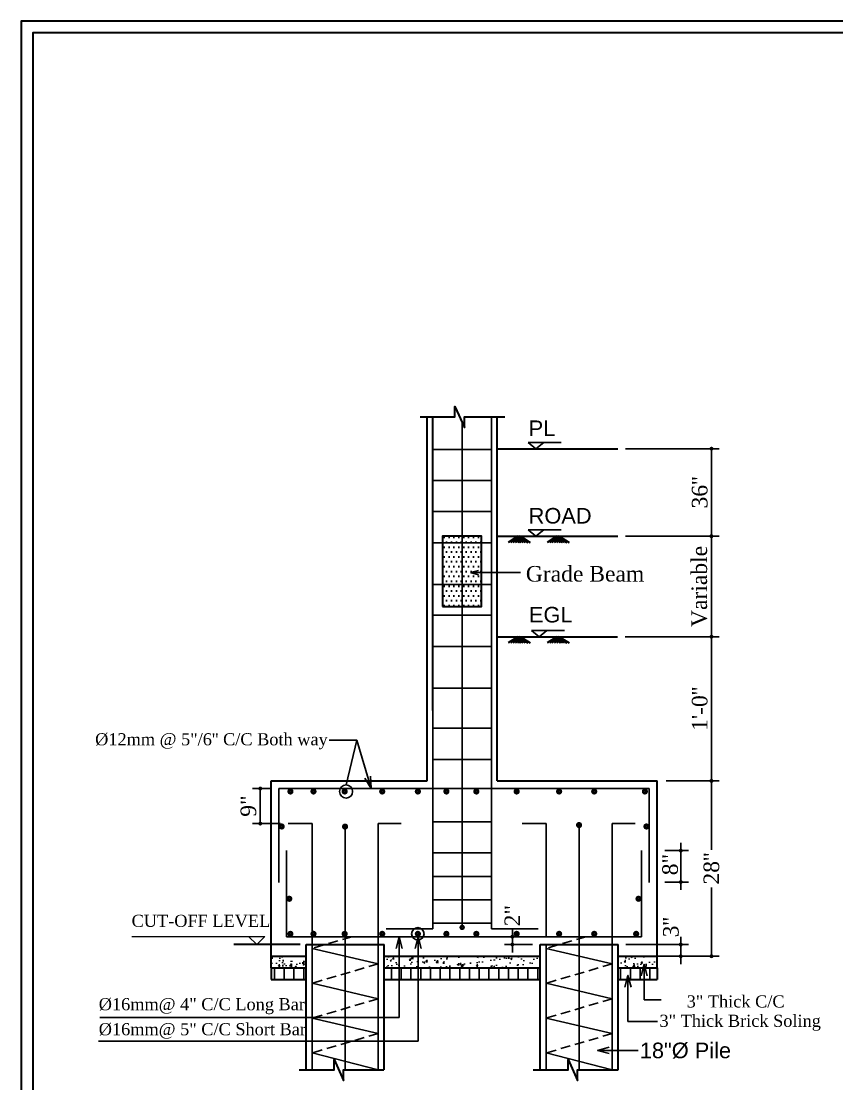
# Model space of a CAD drawing. Header units: inches. Extents: x -159432 to -126829, y -44881 to -40109.
# Drawn here: x -144878.8 to -144669.7, y -42433.2 to -42160.7 of the extents above; entities that cross this region are included whole.
import ezdxf

# ---------------------------------------------------------------- set-up
doc = ezdxf.new("R2010")
doc.units = ezdxf.units.IN
doc.header["$LTSCALE"] = 10
doc.header["$MEASUREMENT"] = 0
doc.header["$PDMODE"] = 34
doc.linetypes.add('CENTER', pattern=[2, 1.25, -0.25, 0.25, -0.25])
doc.linetypes.add('HIDDEN', pattern=[0.375, 0.25, -0.125])
doc.layers.get('0').update_dxf_attribs({"color": 140, "lineweight": 25})
doc.layers.get('Defpoints').update_dxf_attribs({"lineweight": 25})
for name, color, linetype, lineweight in [('DIM', 6, 'Continuous', 25), ('GRID', 8, 'CENTER', 15), ('H', 8, 'Continuous', 15), ('hatch', 141, 'Continuous', 30), ('line', 134, 'Continuous', 30), ('pile', 130, 'CENTER', 30), ('rod', 167, 'Continuous', 30), ('TEXT', 6, 'Continuous', 25)]:
    doc.layers.add(name, color=color, linetype=linetype, lineweight=lineweight)
doc.layers.add('Reinf', color=212, linetype='Continuous')
doc.styles.add('RS6', font='times.ttf')
doc.styles.add('Structural Text', font='times.ttf')
doc.styles.add('style1', font='micross.ttf', dxfattribs={"height": 18})
doc.styles.add('SWISS', font='times.ttf')
doc.dimstyles.new('3_16', dxfattribs={"dimscale": 0.75, "dimtxt": 9, "dimasz": 5, "dimexe": 0.18, "dimexo": 0.0625, "dimgap": 0.125, "dimtad": 0, "dimdec": 4, "dimzin": 3, "dimdsep": 46, "dimlunit": 4, "dimtxsty": 'RS6', "dimblk": 'D', "dimcen": 3, "dimse1": 1, "dimse2": 1, "dimclrt": 7, "dimadec": 0, "dimazin": 0, "dimtfac": 1, "dimtdec": 4, "dimtix": 1, "dimtmove": 0, "dimatfit": 3, "dimldrblk": 'OPEN90', "dimfxl": 1, "dimtvp": 0.75, "dimtolj": 1, "dimtzin": 0, "dimarcsym": 0})
doc.dimstyles.new('PILE', dxfattribs={"dimtxt": 7, "dimasz": 2, "dimexe": 2, "dimexo": 2, "dimgap": 1, "dimtad": 1, "dimdec": 0, "dimzin": 3, "dimdsep": 46, "dimlunit": 4, "dimtxsty": 'SWISS', "dimblk": 'DOT', "dimcen": 0, "dimdle": 2, "dimclrd": 256, "dimclre": 256, "dimclrt": 256, "dimazin": 1, "dimtfac": 1, "dimtdec": 0, "dimtix": 1, "dimtmove": 2, "dimatfit": 3, "dimldrblk": 'OPEN30', "dimfxl": 2, "dimfrac": 2, "dimtolj": 1, "dimtzin": 0, "dimlwd": -1, "dimlwe": -1, "dimarcsym": 1})
pattern_1 = [(90, (-254118.9217, -47991.2147), (-2.5, 2e-16), [])]

# ---------------------------------------------------------------- blocks, each defined once
blk = doc.blocks.new('_Dot')
at = {"color": 0, "linetype": 'ByBlock', "lineweight": -2}
blk.add_line((-0.5, 0), (-1, 0), dxfattribs=at)
at = {"color": 0, "linetype": 'ByBlock', "const_width": 0.5}
blk.add_lwpolyline([(-0.25, 0, 1), (0.25, 0, 1)], format="xyb", close=True, dxfattribs=at)
blk = doc.blocks.new('*D147')
at = {"layer": 'Defpoints', "color": 0, "ltscale": 10}
for p in [(-144715.47, -42355.5), (-144701.86, -42355.5), (-144715.79, -42400.46)]:
    blk.add_point(p, dxfattribs=at)
at = {"layer": 'DIM', "ltscale": 10}
for p, q in [((-144713.47, -42355.5), (-144699.86, -42355.5)), ((-144701.86, -42356.5), (-144701.86, -42373.15)), ((-144701.86, -42399.46), (-144701.86, -42382.81)), ((-144713.79, -42400.46), (-144699.86, -42400.46))]:
    blk.add_line(p, q, dxfattribs=at)
for p, rotation in [((-144701.86, -42355.5), 90), ((-144701.86, -42400.46), 270)]:
    blk.add_blockref('_Dot', p, dxfattribs=dict(at, rotation=rotation))
at = {"layer": 'DIM', "ltscale": 10, "insert": (-144701.86, -42377.98), "char_height": 4, "attachment_point": 5, "rotation": 90, "style": 'SWISS'}
blk.add_mtext("\\A1;28''", dxfattribs=at)
blk = doc.blocks.new('_Open30')
at = {"color": 0, "linetype": 'ByBlock', "lineweight": -2}
for p, q in [((-1, 0.27), (0, 0)), ((0, 0), (-1, -0.27)), ((0, 0), (-1, 0))]:
    blk.add_line(p, q, dxfattribs=at)
blk = doc.blocks.new('*D149')
at = {"layer": 'Defpoints', "color": 0, "ltscale": 10}
for p in [(-144725.82, -42397.46), (-144709.73, -42397.46), (-144723.74, -42400.46)]:
    blk.add_point(p, dxfattribs=at)
at = {"layer": 'DIM', "ltscale": 10}
for p, q in [((-144709.73, -42396.46), (-144709.73, -42395.46)), ((-144723.82, -42397.46), (-144707.73, -42397.46)), ((-144709.73, -42400.46), (-144709.73, -42397.46)), ((-144721.74, -42400.46), (-144707.73, -42400.46)), ((-144709.73, -42401.46), (-144709.73, -42402.46))]:
    blk.add_line(p, q, dxfattribs=at)
for p, rotation in [((-144709.73, -42397.46), 270), ((-144709.73, -42400.46), 90)]:
    blk.add_blockref('_Dot', p, dxfattribs=dict(at, rotation=rotation))
at = {"layer": 'DIM', "ltscale": 10, "insert": (-144712.25, -42393.02), "char_height": 4, "attachment_point": 5, "rotation": 90, "style": 'SWISS'}
blk.add_mtext("\\A1;3''", dxfattribs=at)
blk = doc.blocks.new('*D150')
at = {"layer": 'Defpoints', "color": 0, "ltscale": 10}
for p in [(-144715.79, -42373.38), (-144715.79, -42381.44), (-144709.73, -42381.44)]:
    blk.add_point(p, dxfattribs=at)
at = {"layer": 'DIM', "ltscale": 10}
for p, q in [((-144713.79, -42373.38), (-144707.73, -42373.38)), ((-144709.73, -42372.38), (-144709.73, -42371.38)), ((-144709.73, -42373.38), (-144709.73, -42381.44)), ((-144713.79, -42381.44), (-144707.73, -42381.44)), ((-144709.73, -42382.44), (-144709.73, -42383.44))]:
    blk.add_line(p, q, dxfattribs=at)
for p, rotation in [((-144709.73, -42373.38), 270), ((-144709.73, -42381.44), 90)]:
    blk.add_blockref('_Dot', p, dxfattribs=dict(at, rotation=rotation))
at = {"layer": 'DIM', "ltscale": 10, "insert": (-144712.45, -42376.96), "char_height": 4, "attachment_point": 5, "rotation": 90, "style": 'SWISS'}
blk.add_mtext('\\A1;8"', dxfattribs=at)
blk = doc.blocks.new('D')
at = {"layer": 'DIM'}
for q in [(0, 1.125), (-1.125, 0), (1.125, 0), (0, -1.125)]:
    blk.add_line((0, 0), q, dxfattribs=at)
at = {"layer": 'DIM', "color": 6, "const_width": 0.375}
blk.add_lwpolyline([(-0.1875, 0, 1), (0.1875, 0, 1)], format="xyb", close=True, dxfattribs=at)
blk = doc.blocks.new('*D151')
at = {"layer": 'Defpoints', "color": 0, "ltscale": 10}
for p in [(-144812.79, -42357.47), (-144817.55, -42366.45), (-144810.39, -42366.45)]:
    blk.add_point(p, dxfattribs=at)
at = {"layer": 'DIM', "ltscale": 10}
for p, q in [((-144814.79, -42357.47), (-144819.55, -42357.47)), ((-144817.55, -42358.47), (-144817.55, -42365.45)), ((-144812.39, -42366.45), (-144819.55, -42366.45))]:
    blk.add_line(p, q, dxfattribs=at)
for p, rotation in [((-144817.55, -42357.47), 90), ((-144817.55, -42366.45), 270)]:
    blk.add_blockref('_Dot', p, dxfattribs=dict(at, rotation=rotation))
at = {"layer": 'DIM', "ltscale": 10, "insert": (-144820.59, -42361.96), "char_height": 4, "attachment_point": 5, "rotation": 90, "style": 'SWISS'}
blk.add_mtext('\\A1;9"', dxfattribs=at)
blk = doc.blocks.new('*D136')
at = {"layer": 'Defpoints', "color": 0, "ltscale": 10}
for p in [(-144715.47, -42292.76), (-144716.32, -42318.54), (-144701.86, -42318.54)]:
    blk.add_point(p, dxfattribs=at)
at = {"layer": 'DIM', "ltscale": 10}
for p, q in [((-144713.47, -42292.76), (-144699.86, -42292.76)), ((-144701.86, -42293.76), (-144701.86, -42317.54)), ((-144714.32, -42318.54), (-144699.86, -42318.54))]:
    blk.add_line(p, q, dxfattribs=at)
for p, rotation in [((-144701.86, -42292.76), 90), ((-144701.86, -42318.54), 270)]:
    blk.add_blockref('_Dot', p, dxfattribs=dict(at, rotation=rotation))
at = {"layer": 'DIM', "ltscale": 10, "insert": (-144704.96, -42305.65), "char_height": 4, "attachment_point": 5, "rotation": 90, "style": 'SWISS'}
blk.add_mtext('\\A1;Variable', dxfattribs=at)

msp = doc.modelspace()

# ---------------------------------------------------------------- hatches: boundary and pattern name
at = {"layer": 'DIM'}
h = msp.add_hatch(dxfattribs=at)
h.set_pattern_fill('LINE', color=256, scale=20, angle=90, style=0)
h.set_pattern_definition(pattern_1)
h.paths.add_polyline_path([(-144805.78962, -42403.45929), (-144814.78962, -42403.45929), (-144814.78962, -42406.45929), (-144805.78962, -42406.45929)])
h = msp.add_hatch(dxfattribs=at)
h.set_pattern_fill('LINE', color=256, scale=20, angle=90, style=0)
h.set_pattern_definition(pattern_1)
h.paths.add_polyline_path([(-144745.78962, -42403.45929), (-144785.78962, -42403.45929), (-144785.78962, -42406.45929), (-144745.78962, -42406.45929)])
h = msp.add_hatch(dxfattribs=at)
h.set_pattern_fill('LINE', color=256, scale=20, angle=90, style=0)
h.set_pattern_definition([(90, (-35412.6575, -47991.2147), (2.5, 2e-16), [])])
h.paths.add_polyline_path([(-144725.78962, -42403.45929), (-144716.78962, -42403.45929), (-144716.78962, -42406.45929), (-144725.78962, -42406.45929)])
at = {"layer": 'H'}
h = msp.add_hatch(dxfattribs=at)
h.set_pattern_fill('AR-CONC', color=256, scale=0.6, style=0)
h.set_pattern_definition([(50, (4763.229, -15672.87), (4.303561096, -0.37651281), [0.45, -4.95]), (355, (4763.229, -15672.87), (-0.832508, 4.5131528), [0.36, -3.96]), (100.4514, (4763.5875, -15672.9012), (3.47105629, 4.13663725), [0.38244114, -4.20685267]), (46.1842, (4763.229, -15671.67), (6.4034463, -0.99311409), [0.675, -7.425]), (96.6356, (4763.7625, -15671.7526), (5.60797623, 5.84470723), [0.57366173, -6.310278]), (351.1842, (4763.229, -15671.67), (5.60797167, 5.8447116), [0.54, -5.94]), (21, (4763.829, -15671.97), (3.58144231, -2.41571334), [0.45, -4.95]), (326, (4763.829, -15671.97), (1.45989199, 4.35090027), [0.36, -3.96]), (71.4514, (4764.1273, -15672.171), (5.04133577, 1.93518298), [0.38244114, -4.20685267]), (37.5, (4763.2289, -15672.8699), (0.072959132, 1.997363123), [0, -3.912, 0, -4.02, 0, -3.975]), (7.5, (4763.2289, -15672.8699), (1.578417225, 2.36647027), [0, -2.292, 0, -3.822, 0, -1.515]), (327.5, (4761.8909, -15672.8699), (3.202934617, -0.13532923), [0, -1.5, 0, -4.68, 0, -6.21]), (317.5, (4761.2909, -15672.8699), (3.499117016, 0.600629894), [0, -1.95, 0, -3.108, 0, -4.41])])
h.paths.add_polyline_path([(-144785.78962, -42400.45929), (-144785.78962, -42403.45929), (-144745.78962, -42403.45929), (-144745.78962, -42400.45929)])
h.paths.add_polyline_path([(-144805.78962, -42403.45929), (-144805.78962, -42400.45929), (-144814.78962, -42400.45929), (-144814.78962, -42403.45929)])
h.paths.add_polyline_path([(-144725.81894, -42400.45929), (-144725.81894, -42403.46559), (-144715.78962, -42403.46559), (-144715.78962, -42400.45929)])
at = {"layer": 'hatch'}
h = msp.add_hatch(dxfattribs=at)
h.set_pattern_fill('AR-CONC', color=256, style=0)
h.set_pattern_definition([(50, (-188850.504, -28223.462), (7.1726018, -0.62752135), [0.75, -8.25]), (355, (-188850.504, -28223.462), (-1.3875133, 7.5219213), [0.6, -6.6]), (100.4514, (-188849.906, -28223.5144), (5.7850938, 6.8943954), [0.6374019, -7.0114211]), (46.1842, (-188850.504, -28221.462), (10.6724105, -1.6551901), [1.125, -12.375]), (96.6356, (-188849.615, -28221.6), (9.346627, 9.7411787), [0.956103, -10.51713]), (351.1842, (-188850.504, -28221.462), (9.3466195, 9.741186), [0.9, -9.9]), (21, (-188849.504, -28221.962), (5.9690705, -4.0261889), [0.75, -8.25]), (326, (-188849.504, -28221.962), (2.4331533, 7.2515005), [0.6, -6.6]), (71.4514, (-188849.0065, -28222.298), (8.4022263, 3.225305), [0.6374019, -7.0114211]), (37.5, (-188850.504, -28223.4621), (0.12159855, 3.32893854), [0, -6.52, 0, -6.7, 0, -6.625]), (7.5, (-188850.504, -28223.462), (2.63069537, 3.94411712), [0, -3.82, 0, -6.37, 0, -2.525]), (327.5, (-188852.734, -28223.4621), (5.33822436, -0.22554872), [0, -2.5, 0, -7.8, 0, -10.35]), (317.5, (-188853.734, -28223.462), (5.8318617, 1.0010498), [0, -3.25, 0, -5.18, 0, -7.35])])
h.paths.add_polyline_path([(-144805.78962, -42403.45929), (-144805.78962, -42400.45929), (-144814.78962, -42400.45929), (-144814.78962, -42403.45929)])
at = {"layer": 'pile', "ltscale": 10}
h = msp.add_hatch(dxfattribs=at)
h.set_pattern_fill('DOTS', color=256, scale=20, style=0)
h.set_pattern_definition([(0, (-146889.1403, -89015.5349), (0.625, 1.25), [0, -1.25])])
h.paths.add_polyline_path([(-144760.78962, -42310.7556), (-144760.78962, -42309.07511), (-144765.78962, -42309.07511), (-144765.78962, -42310.7556)])
h.paths.add_polyline_path([(-144765.78962, -42310.7556), (-144765.78962, -42309.07511), (-144770.78962, -42309.07511), (-144770.78962, -42310.7556)])
h.paths.add_polyline_path([(-144765.78962, -42309.07511), (-144765.78962, -42301.07511), (-144770.78962, -42301.07511), (-144770.78962, -42309.07511)])
h.paths.add_polyline_path([(-144765.78962, -42309.07511), (-144760.78962, -42309.07511), (-144760.78962, -42301.07511), (-144765.78962, -42301.07511)])
h.paths.add_polyline_path([(-144760.78962, -42301.07511), (-144760.78962, -42293.13545), (-144765.78962, -42293.13545), (-144765.78962, -42301.07511)])
h.paths.add_polyline_path([(-144770.78962, -42301.07511), (-144765.78962, -42301.07511), (-144765.78962, -42293.13545), (-144770.78962, -42293.13545)])
h.paths.add_polyline_path([(-144765.78962, -42293.13545), (-144765.78962, -42292.7556), (-144770.78962, -42292.7556), (-144770.78962, -42293.13545)])
h.paths.add_polyline_path([(-144765.78962, -42292.7556), (-144765.78962, -42293.13545), (-144760.78962, -42293.13545), (-144760.78962, -42292.7556)])

# ---------------------------------------------------------------- linework, layer by layer
at = {"layer": 'DIM'}
for p, q in [((-144748.88045, -42268.70549), (-144746.88045, -42270.32386)), ((-144748.88045, -42268.70549), (-144740.38644, -42268.70549)), ((-144746.88045, -42270.32386), (-144744.88045, -42268.70923)), ((-144748.88045, -42291.13724), (-144746.88045, -42292.7556)), ((-144748.88045, -42291.13724), (-144740.38644, -42291.13724)), ((-144746.88045, -42292.7556), (-144744.88045, -42291.14098)), ((-144748.04807, -42316.91904), (-144746.04807, -42318.53741)), ((-144748.04807, -42316.91904), (-144739.55406, -42316.91904)), ((-144746.04807, -42318.53741), (-144744.04807, -42316.92278)), ((-144795.5563, -42356.54019), (-144792.83063, -42345.04338))]:
    msp.add_line(p, q, dxfattribs=at)
for centre, radius in [((-144795.5563, -42358.21586), 1.67567), ((-144777.14392, -42394.72829), 1.59771)]:
    msp.add_circle(centre, radius, dxfattribs=at)
at = {"layer": 'GRID', "linetype": 'Continuous'}
for p, q in [((-144850.44811, -42395.39804), (-144816.41672, -42395.39804)), ((-144818.47797, -42397.45929), (-144820.53923, -42395.39804)), ((-144818.47797, -42397.45929), (-144816.41672, -42395.39804))]:
    msp.add_line(p, q, dxfattribs=at)
at = {"layer": 'hatch'}
for p, q in [((-144751.47816, -42292.7556), (-144754.0072, -42294.3441)), ((-144750.87421, -42292.7556), (-144753.40326, -42294.3441)), ((-144750.88462, -42293.1284), (-144752.82013, -42294.3441)), ((-144750.58265, -42293.31807), (-144752.21619, -42294.3441)), ((-144750.25986, -42293.52082), (-144751.5706, -42294.3441)), ((-144751.47816, -42292.7556), (-144748.94911, -42294.3441)), ((-144751.10432, -42294.17485), (-144751.37378, -42294.3441)), ((-144749.9683, -42293.70395), (-144750.98749, -42294.3441)), ((-144750.86746, -42292.7556), (-144748.33841, -42294.3441)), ((-144749.72881, -42293.85438), (-144750.5085, -42294.3441)), ((-144749.4789, -42294.01134), (-144750.00869, -42294.3441)), ((-144741.50046, -42292.7556), (-144744.02951, -42294.3441)), ((-144740.89652, -42292.7556), (-144743.42556, -42294.3441)), ((-144740.90693, -42293.1284), (-144742.84244, -42294.3441)), ((-144740.60496, -42293.31807), (-144742.2385, -42294.3441)), ((-144740.28217, -42293.52082), (-144741.59291, -42294.3441)), ((-144741.50046, -42292.7556), (-144738.97142, -42294.3441)), ((-144739.99061, -42293.70395), (-144741.0098, -42294.3441)), ((-144740.88976, -42292.7556), (-144738.36072, -42294.3441)), ((-144739.75112, -42293.85438), (-144740.53081, -42294.3441)), ((-144739.50121, -42294.01134), (-144740.03099, -42294.3441)), ((-144739.24089, -42294.17485), (-144739.51036, -42294.3441)), ((-144751.47816, -42318.53741), (-144754.0072, -42320.12591)), ((-144750.87421, -42318.53741), (-144753.40326, -42320.12591)), ((-144750.88462, -42318.91021), (-144752.82013, -42320.12591)), ((-144750.58265, -42319.09988), (-144752.21619, -42320.12591)), ((-144750.25986, -42319.30262), (-144751.5706, -42320.12591)), ((-144751.47816, -42318.53741), (-144748.94911, -42320.12591)), ((-144749.9683, -42319.48575), (-144750.98749, -42320.12591)), ((-144750.86746, -42318.53741), (-144748.33841, -42320.12591)), ((-144741.50046, -42318.53741), (-144744.02951, -42320.12591)), ((-144740.89652, -42318.53741), (-144743.42556, -42320.12591)), ((-144740.90693, -42318.91021), (-144742.84244, -42320.12591)), ((-144740.60496, -42319.09988), (-144742.2385, -42320.12591)), ((-144740.28217, -42319.30262), (-144741.59291, -42320.12591)), ((-144741.50046, -42318.53741), (-144738.97142, -42320.12591)), ((-144739.99061, -42319.48575), (-144741.0098, -42320.12591)), ((-144740.88976, -42318.53741), (-144738.36072, -42320.12591)), ((-144751.10432, -42319.95665), (-144751.37378, -42320.12591)), ((-144749.72881, -42319.63618), (-144750.5085, -42320.12591)), ((-144749.4789, -42319.79315), (-144750.00869, -42320.12591)), ((-144739.75112, -42319.63618), (-144740.53081, -42320.12591)), ((-144739.50121, -42319.79315), (-144740.03099, -42320.12591)), ((-144739.24089, -42319.95665), (-144739.51036, -42320.12591))]:
    msp.add_line(p, q, dxfattribs=at)
at = {"layer": 'line'}
for p, q in [((-144774.78962, -42355.46559), (-144774.78962, -42262.16009)), ((-144773.28962, -42337.43094), (-144773.28962, -42262.16009)), ((-144756.78962, -42355.4719), (-144756.78962, -42262.16009)), ((-144756.78962, -42270.32386), (-144725.91423, -42270.32386)), ((-144756.78962, -42292.7556), (-144725.91423, -42292.7556)), ((-144756.78962, -42318.53741), (-144755.78962, -42318.53741)), ((-144755.78962, -42318.53741), (-144725.99334, -42318.53741)), ((-144755.78962, -42318.53741), (-144741.05247, -42318.53741)), ((-144814.78962, -42355.46559), (-144774.78962, -42355.46559)), ((-144814.78962, -42403.45929), (-144814.78962, -42355.46559)), ((-144756.78962, -42355.4719), (-144715.78962, -42355.4719)), ((-144755.78962, -42355.4719), (-144715.78962, -42355.4719)), ((-144715.78962, -42403.46559), (-144715.78962, -42355.4719)), ((-144807.31308, -42397.45929), (-144824.36202, -42397.45929)), ((-144805.78962, -42397.45929), (-144785.78962, -42397.45929)), ((-144805.78962, -42429.59717), (-144805.78962, -42397.45929)), ((-144785.78962, -42429.60477), (-144785.78962, -42397.45929)), ((-144745.78962, -42397.46559), (-144725.81894, -42397.4719)), ((-144745.78962, -42429.60348), (-144745.78962, -42397.46559)), ((-144725.81894, -42429.60978), (-144725.81894, -42397.4719)), ((-144814.78962, -42400.45929), (-144805.78962, -42400.45929)), ((-144785.78962, -42400.45929), (-144745.78962, -42400.45929)), ((-144725.81894, -42400.45929), (-144715.78962, -42400.45929)), ((-144814.78962, -42403.45929), (-144805.78962, -42403.45929)), ((-144814.78962, -42403.45929), (-144814.78962, -42406.45929)), ((-144785.78962, -42403.45929), (-144745.78962, -42403.45929)), ((-144725.81894, -42403.46559), (-144715.78962, -42403.46559)), ((-144715.78962, -42403.46559), (-144715.78962, -42406.46559)), ((-144814.78962, -42406.45929), (-144805.78962, -42406.45929)), ((-144785.78962, -42406.45929), (-144745.78962, -42406.45929)), ((-144725.81894, -42406.46559), (-144715.78962, -42406.46559))]:
    msp.add_line(p, q, dxfattribs=at)
at = {"layer": 'line', "linetype": 'CENTER'}
msp.add_line((-144741.05247, -42318.53741), (-144725.99334, -42318.53741), dxfattribs=at)
at = {"layer": 'line'}
for points in [[(-144878.84411, -42613.58871), (-144197.95909, -42613.58871), (-144197.95909, -42160.72592), (-144878.84411, -42160.72592)], [(-144770.78962, -42310.7556), (-144760.78962, -42310.7556), (-144760.78962, -42292.7556), (-144770.78962, -42292.7556)]]:
    msp.add_lwpolyline(points, close=True, dxfattribs=at)
for points in [[(-144241.75774, -42163.70302), (-144875.86702, -42163.70302), (-144875.86702, -42610.61161), (-144241.75774, -42610.61161)], [(-144776.58664, -42262.16009), (-144767.62812, -42262.16009), (-144767.62812, -42259.49178), (-144765.21681, -42264.8662), (-144765.21681, -42262.16009), (-144754.83568, -42262.16009)], [(-144807.58788, -42429.60348), (-144798.62936, -42429.60348), (-144798.62936, -42426.93517), (-144796.21805, -42432.30959), (-144796.21805, -42429.60348), (-144785.83692, -42429.60348)], [(-144747.5699, -42429.60978), (-144738.61138, -42429.60978), (-144738.61138, -42426.94147), (-144736.20007, -42432.3159), (-144736.20007, -42429.60978), (-144725.81894, -42429.60978)]]:
    msp.add_lwpolyline(points, dxfattribs=at)
at = {"layer": 'Reinf'}
for p, q in [((-144773.28962, -42393.45244), (-144773.28962, -42262.16009)), ((-144758.28962, -42393.45244), (-144758.28962, -42262.16009)), ((-144765.78962, -42393.06106), (-144765.78962, -42263.5895)), ((-144773.28962, -42270.57068), (-144758.28962, -42270.57068)), ((-144773.28962, -42278.51035), (-144758.28962, -42278.51035)), ((-144773.28962, -42286.45002), (-144758.28962, -42286.45002)), ((-144773.28962, -42294.45002), (-144758.28962, -42294.45002)), ((-144773.28962, -42305.10709), (-144758.28962, -42305.10709)), ((-144773.28962, -42313.04676), (-144758.28962, -42313.04676)), ((-144773.28962, -42321.04676), (-144758.28962, -42321.04676)), ((-144773.28962, -42331.70383), (-144758.28962, -42331.70383)), ((-144773.28962, -42341.98125), (-144758.28962, -42341.98125)), ((-144773.28962, -42349.98125), (-144758.28962, -42349.98125)), ((-144812.78962, -42357.46559), (-144717.79883, -42357.46559)), ((-144812.78962, -42381.52719), (-144812.78962, -42357.46559)), ((-144717.79883, -42381.52719), (-144717.79883, -42357.46559)), ((-144810.38801, -42366.45299), (-144804.28962, -42366.45299)), ((-144804.28962, -42429.59717), (-144804.28962, -42366.45299)), ((-144795.78962, -42429.30445), (-144795.78962, -42367.59609)), ((-144787.28962, -42366.46059), (-144781.38801, -42366.46059)), ((-144787.28962, -42429.60477), (-144787.28962, -42366.46059)), ((-144773.28962, -42365.98125), (-144758.28962, -42365.98125)), ((-144750.38801, -42366.45929), (-144744.28962, -42366.45929)), ((-144744.28962, -42395.45929), (-144744.28962, -42366.45929)), ((-144735.78962, -42429.83633), (-144735.78962, -42367.20184)), ((-144727.31894, -42366.46559), (-144721.41733, -42366.46559)), ((-144727.31894, -42429.60978), (-144727.31894, -42366.46559)), ((-144810.78962, -42395.45929), (-144810.78962, -42373.38119)), ((-144773.28962, -42373.98125), (-144758.28962, -42373.98125)), ((-144719.78962, -42395.45929), (-144719.78962, -42373.38119)), ((-144773.28962, -42379.98125), (-144758.28962, -42379.98125)), ((-144773.28962, -42385.98125), (-144758.28962, -42385.98125)), ((-144773.28962, -42391.98125), (-144758.28962, -42391.98125)), ((-144810.78962, -42395.45929), (-144719.78962, -42395.45929)), ((-144785.28962, -42393.45244), (-144773.28962, -42393.45244)), ((-144758.28962, -42393.45244), (-144746.28962, -42393.45244)), ((-144804.28962, -42398.45929), (-144787.28962, -42402.41779)), ((-144744.28962, -42429.60348), (-144744.28962, -42397.46607)), ((-144744.28962, -42398.46559), (-144727.28962, -42402.42409)), ((-144804.28962, -42407.39417), (-144787.28962, -42411.35266)), ((-144744.28962, -42407.40047), (-144727.28962, -42411.35896)), ((-144804.28962, -42416.32904), (-144787.28962, -42420.28754)), ((-144744.28962, -42416.33534), (-144727.28962, -42420.29384)), ((-144804.28962, -42425.26391), (-144787.28962, -42429.60348)), ((-144744.28962, -42425.27022), (-144727.28962, -42429.60978))]:
    msp.add_line(p, q, dxfattribs=at)
at = {"layer": 'Reinf', "linetype": 'HIDDEN'}
for p, q in [((-144794.10358, -42395.45929), (-144804.28962, -42398.45929)), ((-144734.08219, -42395.45929), (-144744.28962, -42398.46559)), ((-144727.28962, -42393.45874), (-144727.31894, -42393.46738)), ((-144787.28962, -42402.41779), (-144804.28962, -42407.39417)), ((-144727.28962, -42402.42409), (-144744.28962, -42407.40047)), ((-144787.28962, -42411.35266), (-144804.28962, -42416.32904)), ((-144727.28962, -42411.35896), (-144744.28962, -42416.33534)), ((-144787.28962, -42420.28754), (-144804.28962, -42425.26391)), ((-144727.28962, -42420.29384), (-144744.28962, -42425.27022))]:
    msp.add_line(p, q, dxfattribs=at)
at = {"layer": 'Reinf', "const_width": 0.5625}
for points in [[(-144796.124, -42367.0507, 1), (-144795.5615, -42367.0507, 1)], [(-144736.07087, -42366.92059, 1), (-144735.50837, -42366.92059, 1)]]:
    msp.add_lwpolyline(points, format="xyb", close=True, dxfattribs=at)
at = {"layer": 'rod', "const_width": 0.825}
for points in [[(-144810.19995, -42358.21586, -1), (-144809.44995, -42358.21586, -1)], [(-144804.28386, -42358.21586, -1), (-144803.53386, -42358.21586, -1)], [(-144796.28386, -42358.21586, -1), (-144795.53386, -42358.21586, -1)], [(-144786.66259, -42358.21586, -1), (-144785.91259, -42358.21586, -1)], [(-144777.51892, -42358.21586, -1), (-144776.76892, -42358.21586, -1)], [(-144770.20299, -42358.21586, -1), (-144769.45299, -42358.21586, -1)], [(-144762.52051, -42358.21586, -1), (-144761.77051, -42358.21586, -1)], [(-144752.18977, -42358.21586, -1), (-144751.43977, -42358.21586, -1)], [(-144741.30239, -42358.21586, -1), (-144740.55239, -42358.21586, -1)], [(-144732.3018, -42358.21586, -1), (-144731.5518, -42358.21586, -1)], [(-144719.30372, -42358.21586, -1), (-144718.55372, -42358.21586, -1)], [(-144811.68773, -42367.19103, -1), (-144812.43773, -42367.19103, -1)], [(-144796.18671, -42367.22175, 1), (-144795.43671, -42367.22175, 1)], [(-144736.18671, -42366.82749, 1), (-144735.43671, -42366.82749, 1)], [(-144718.16686, -42367.19103, -1), (-144718.91686, -42367.19103, -1)], [(-144809.74521, -42385.72923, -1), (-144810.49521, -42385.72923, -1)], [(-144720.19303, -42385.72923, -1), (-144720.94303, -42385.72923, -1)], [(-144766.07087, -42393.06106, 1), (-144765.50837, -42393.06106, 1)], [(-144810.19995, -42394.72829, 1), (-144809.44995, -42394.72829, 1)], [(-144804.28386, -42394.72829, 1), (-144803.53386, -42394.72829, 1)], [(-144796.28386, -42394.72829, 1), (-144795.53386, -42394.72829, 1)], [(-144786.66259, -42394.72829, 1), (-144785.91259, -42394.72829, 1)], [(-144777.51892, -42394.72829, 1), (-144776.76892, -42394.72829, 1)], [(-144770.20299, -42394.72829, 1), (-144769.45299, -42394.72829, 1)], [(-144762.52051, -42394.72829, 1), (-144761.77051, -42394.72829, 1)], [(-144752.18977, -42394.72829, 1), (-144751.43977, -42394.72829, 1)], [(-144741.30239, -42394.72829, 1), (-144740.55239, -42394.72829, 1)], [(-144732.3018, -42394.72829, 1), (-144731.5518, -42394.72829, 1)], [(-144721.54501, -42394.72829, 1), (-144720.79501, -42394.72829, 1)]]:
    msp.add_lwpolyline(points, format="xyb", close=True, dxfattribs=at)

# ---------------------------------------------------------------- texts
at = {"layer": 'DIM', "style": 'style1'}
msp.add_text('18"%%C Pile', height=4, dxfattribs=at).set_placement((-144720.24434, -42426.61396))
at = {"layer": 'TEXT', "style": 'style1'}
for s, p in [('PL', (-144748.73799, -42267.09202)), ('ROAD', (-144748.73799, -42289.52377)), ('EGL', (-144748.66632, -42314.8834))]:
    msp.add_text(s, height=4, dxfattribs=at).set_placement(p)
at = {"layer": 'TEXT', "ltscale": 40, "style": 'Structural Text'}
for s, p in [('%%C12mm @ 5"/6\'\' C/C Both way', (-144859.90125, -42346.38281)), ('CUT-OFF LEVEL', (-144850.55337, -42392.93629)), ('%%C16mm@ 4" C/C Long Bar', (-144858.97331, -42414.31407)), ('%%C16mm@ 5" C/C Short Bar', (-144858.97331, -42420.72886))]:
    msp.add_text(s, height=3.105, dxfattribs=at).set_placement(p)
at = {"layer": 'TEXT', "insert": (-144734.27979, -42302.43398), "char_height": 4, "attachment_point": 5, "style": 'style1'}
msp.add_mtext('{\\fTimes New Roman|b0|i0|c0|p18;Grade Beam}', dxfattribs=at)
at = {"layer": 'TEXT', "ltscale": 40, "char_height": 3.105, "attachment_point": 1, "style": 'Structural Text'}
for s, insert, width in [('3" Thick C/C', (-144708.21544, -42410.49899), 24.4121279), ('3" Thick Brick Soling', (-144715.19014, -42415.46306), 40.4050046)]:
    msp.add_mtext(s, dxfattribs=dict(at, insert=insert, width=width))

# ---------------------------------------------------------------- dimensions: what is measured, and where the dimension line sits
at = {"layer": 'DIM', "ltscale": 10}
for base, p1, p2, text in [((-144701.86438, -42270.32386), (-144725.91423, -42292.7556), (-144725.91423, -42270.32386), "36''"), ((-144701.86438, -42318.53741), (-144707.2664, -42355.50054), (-144725.99334, -42318.53741), "1'-0''")]:
    msp.add_linear_dim(base=base, p1=p1, p2=p2, angle=90, text=text, dimstyle='PILE', override={"dimtxt": 4, "dimasz": 1}, dxfattribs=at).render()
dim = msp.add_linear_dim(base=(-144701.86438, -42318.53741), p1=(-144715.46969, -42292.7556), p2=(-144716.3236, -42318.53741), angle=270, text='Variable', dimstyle='PILE', override={"dimtxt": 4, "dimasz": 1}, dxfattribs=at)
dim.commit()
dim.dimension.update_dxf_attribs({"geometry": '*D136', "text_midpoint": (-144704.95955, -42305.6465)})
dim = msp.add_linear_dim(base=(-144817.55216, -42366.45299), p1=(-144812.78962, -42357.46559), p2=(-144810.38801, -42366.45299), angle=90, dimstyle='PILE', override={"dimtxt": 4, "dimasz": 1}, dxfattribs=at)
dim.commit()
dim.dimension.update_dxf_attribs({"geometry": '*D151', "text_midpoint": (-144820.59253, -42361.95929)})
for base, p1, p2, text, picture, middle in [((-144701.86438, -42355.50054), (-144715.78962, -42400.45929), (-144715.46969, -42355.50054), "28''", '*D147', (-144701.86438, -42377.97992)), ((-144709.73217, -42397.45929), (-144723.73938, -42400.45929), (-144725.81894, -42397.45929), "3''", '*D149', (-144712.24772, -42393.0242))]:
    dim = msp.add_linear_dim(base=base, p1=p1, p2=p2, angle=90, text=text, dimstyle='PILE', override={"dimtxt": 4, "dimasz": 1}, dxfattribs=at)
    dim.commit()
    dim.dimension.update_dxf_attribs({"geometry": picture, "text_midpoint": middle, "dimtype": 160})
dim = msp.add_linear_dim(base=(-144709.73217, -42381.44278), p1=(-144715.78962, -42373.38119), p2=(-144715.78962, -42381.44278), angle=90, dimstyle='PILE', override={"dimtxt": 4, "dimasz": 1}, dxfattribs=at)
dim.commit()
dim.dimension.update_dxf_attribs({"geometry": '*D150', "text_midpoint": (-144712.44552, -42376.95549), "dimtype": 160})
msp.add_linear_dim(base=(-144752.92294, -42395.45929), p1=(-144745.78962, -42397.46559), p2=(-144745.78962, -42395.45929), angle=90, location=(-144752.92855, -42390.0561), dimstyle='PILE', override={"dimtxt": 4, "dimasz": 1}, dxfattribs=at).render()

# ---------------------------------------------------------------- leaders
at = {"layer": 'DIM'}
msp.add_leader([(-144763.61933, -42302.09184), (-144750.80898, -42302.09184)], dimstyle='PILE', dxfattribs=at)
for points in [[(-144789.15682, -42357.42479), (-144792.83063, -42345.04338), (-144799.86484, -42345.04338)], [(-144777.08972, -42395.45929), (-144777.08972, -42422.21047), (-144859.05138, -42422.21047)], [(-144781.95268, -42395.45929), (-144781.95268, -42416.13042), (-144858.72408, -42416.13042)], [(-144719.14318, -42402.51362), (-144719.14318, -42411.67283), (-144714.74252, -42411.67283)], [(-144723.2699, -42405.38219), (-144723.2699, -42417.18347), (-144715.67156, -42417.18347)], [(-144731.06407, -42424.59228), (-144720.66956, -42424.59228)]]:
    msp.add_leader(points, dimstyle='3_16', override={"dimasz": 4, "dimldrblk": 'Open30'}, dxfattribs=at)

doc.saveas('drawing.dxf')
